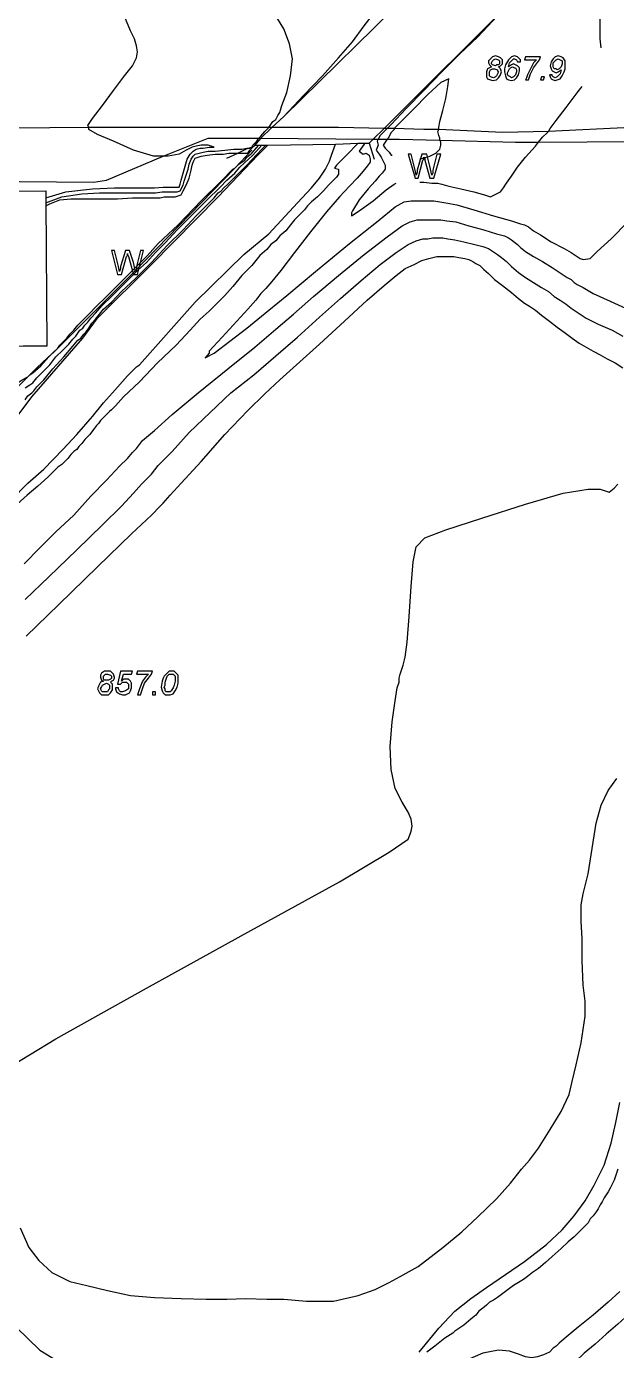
# Model space of a CAD drawing. Header units: feet. Extents: x -3749 to 15459, y 505 to 24761.
# Drawn here: x 4333 to 6705, y 11107 to 16435 of the extents above; entities that cross this region are included whole.
import ezdxf

# ---------------------------------------------------------------- set-up
doc = ezdxf.new("R2010")
doc.units = ezdxf.units.FT
for name, color, linetype in [('Buildings', 2, 'CONTINUOUS'), ('Streets', 4, 'CONTINUOUS'), ('Topo Lines', 6, 'CONTINUOUS'), ('Water', 5, 'CONTINUOUS')]:
    doc.layers.add(name, color=color, linetype=linetype)

msp = doc.modelspace()

# ---------------------------------------------------------------- linework, layer by layer
at = {"layer": 'Buildings'}
for points in [[(6203.2, 16272.9), (6195.2, 16268.9), (6187.2, 16264.9), (6183.2, 16252.9), (6183.2, 16244.9), (6183.2, 16232.9), (6187.2, 16224.9), (6199.2, 16220.9), (6207.2, 16216.9), (6223.2, 16220.9), (6231.2, 16228.9), (6239.2, 16240.9), (6243.2, 16252.9), (6239.2, 16264.9), (6231.2, 16272.9), (6239.2, 16276.9), (6243.2, 16280.9), (6247.2, 16284.9), (6247.2, 16292.9), (6247.2, 16300.9), (6239.2, 16308.9), (6231.2, 16312.9), (6219.2, 16316.9), (6207.2, 16312.9), (6199.2, 16304.9), (6191.2, 16296.9), (6191.2, 16288.9), (6195.2, 16280.9), (6203.2, 16272.9)], [(6203.2, 16288.9), (6207.2, 16296.9), (6211.2, 16300.9), (6219.2, 16304.9), (6231.2, 16300.9), (6235.2, 16296.9), (6235.2, 16292.9), (6235.2, 16284.9), (6231.2, 16280.9), (6223.2, 16280.9), (6219.2, 16276.9), (6207.2, 16280.9), (6203.2, 16284.9), (6203.2, 16288.9)], [(6271.2, 16272.9), (6275.2, 16288.9), (6279.2, 16292.9), (6287.2, 16300.9), (6291.2, 16304.9), (6295.2, 16304.9), (6303.2, 16300.9), (6307.2, 16292.9), (6319.2, 16292.9), (6319.2, 16300.9), (6311.2, 16308.9), (6307.2, 16312.9), (6295.2, 16316.9), (6283.2, 16312.9), (6271.2, 16300.9), (6259.2, 16280.9), (6255.2, 16264.9), (6255.2, 16252.9), (6259.2, 16236.9), (6263.2, 16224.9), (6271.2, 16220.9), (6283.2, 16216.9), (6295.2, 16220.9), (6303.2, 16228.9), (6311.2, 16240.9), (6315.2, 16256.9), (6315.2, 16268.9), (6307.2, 16276.9), (6299.2, 16280.9), (6291.2, 16284.9), (6283.2, 16280.9), (6271.2, 16272.9)], [(6339.2, 16220.9), (6351.2, 16220.9), (6359.2, 16244.9), (6371.2, 16268.9), (6383.2, 16284.9), (6395.2, 16300.9), (6399.2, 16312.9), (6339.2, 16312.9), (6335.2, 16300.9), (6383.2, 16300.9), (6371.2, 16288.9), (6363.2, 16272.9), (6347.2, 16240.9), (6343.2, 16228.9), (6339.2, 16220.9)], [(6435.2, 16240.9), (6439.2, 16232.9), (6443.2, 16224.9), (6451.2, 16220.9), (6459.2, 16216.9), (6467.2, 16220.9), (6479.2, 16224.9), (6487.2, 16236.9), (6495.2, 16252.9), (6499.2, 16264.9), (6499.2, 16280.9), (6499.2, 16296.9), (6491.2, 16308.9), (6483.2, 16312.9), (6471.2, 16316.9), (6459.2, 16312.9), (6451.2, 16304.9), (6443.2, 16292.9), (6439.2, 16276.9), (6443.2, 16264.9), (6447.2, 16256.9), (6455.2, 16252.9), (6463.2, 16248.9), (6471.2, 16252.9), (6483.2, 16260.9), (6479.2, 16244.9), (6471.2, 16236.9), (6467.2, 16232.9), (6459.2, 16228.9), (6451.2, 16232.9), (6447.2, 16236.9), (6447.2, 16240.9), (6435.2, 16240.9)], [(6451.2, 16280.9), (6451.2, 16288.9), (6459.2, 16296.9), (6463.2, 16300.9), (6471.2, 16304.9), (6479.2, 16300.9), (6487.2, 16296.9), (6487.2, 16284.9), (6483.2, 16272.9), (6475.2, 16264.9), (6467.2, 16260.9), (6463.2, 16264.9), (6455.2, 16264.9), (6451.2, 16272.9), (6451.2, 16280.9)], [(6195.2, 16244.9), (6195.2, 16252.9), (6199.2, 16260.9), (6207.2, 16264.9), (6215.2, 16264.9), (6227.2, 16260.9), (6227.2, 16256.9), (6231.2, 16252.9), (6227.2, 16244.9), (6223.2, 16236.9), (6219.2, 16232.9), (6211.2, 16228.9), (6199.2, 16232.9), (6195.2, 16236.9), (6195.2, 16244.9)], [(6267.2, 16248.9), (6271.2, 16256.9), (6275.2, 16264.9), (6279.2, 16268.9), (6287.2, 16272.9), (6295.2, 16268.9), (6299.2, 16268.9), (6303.2, 16260.9), (6303.2, 16252.9), (6299.2, 16240.9), (6291.2, 16232.9), (6283.2, 16228.9), (6279.2, 16232.9), (6271.2, 16236.9), (6267.2, 16240.9), (6267.2, 16248.9)], [(6399.2, 16220.9), (6411.2, 16220.9), (6415.2, 16232.9), (6403.2, 16232.9), (6399.2, 16220.9)], [(5239.2, 15936.9), (5171.2, 15865)], [(5895.2, 15825), (5907.2, 15825), (5927.2, 15897), (5931.2, 15901), (5931.2, 15909), (5935.2, 15905), (5935.2, 15897), (5955.2, 15825), (5971.2, 15825), (5999.2, 15920.9), (5983.2, 15920.9), (5967.2, 15857), (5967.2, 15845), (5963.2, 15837), (5955.2, 15873), (5943.2, 15920.9), (5923.2, 15920.9), (5903.2, 15857), (5903.2, 15849), (5899.2, 15837), (5895.2, 15857), (5879.2, 15920.9), (5867.2, 15920.9), (5895.2, 15825)], [(5171.2, 15865), (4767.2, 15449), (4459.2, 15141)], [(4411.2, 15733), (4415.2, 15149), (4319.2, 15149), (4231.2, 15145), (4051.2, 15145), (4051.2, 15233), (4051.2, 15509), (4059.2, 15769), (4411.2, 15773), (4411.2, 15733)], [(4699.2, 15437), (4715.2, 15437), (4735.2, 15509), (4739.2, 15513), (4739.2, 15521), (4739.2, 15517), (4743.2, 15509), (4763.2, 15437), (4779.2, 15437), (4803.2, 15533), (4791.2, 15533), (4775.2, 15469), (4775.2, 15457), (4771.2, 15449), (4763.2, 15485), (4747.2, 15533), (4731.2, 15533), (4711.2, 15469), (4711.2, 15461), (4707.2, 15449), (4703.2, 15469), (4687.2, 15533), (4675.2, 15533), (4699.2, 15437)], [(4459.2, 15141), (4375.2, 15061), (4347.2, 15033)], [(4347.2, 15033), (4195.2, 14881)], [(4643.2, 13801), (4631.2, 13797), (4627.2, 13789), (4623.2, 13781), (4619.2, 13769), (4623.2, 13761), (4627.2, 13753), (4635.2, 13745), (4647.2, 13745), (4663.2, 13745), (4671.2, 13753), (4679.2, 13765), (4679.2, 13777), (4679.2, 13789), (4671.2, 13797), (4675.2, 13801), (4683.2, 13805), (4687.2, 13813), (4687.2, 13817), (4683.2, 13829), (4679.2, 13833), (4671.2, 13841), (4659.2, 13841), (4647.2, 13841), (4635.2, 13833), (4631.2, 13825), (4631.2, 13817), (4635.2, 13805), (4643.2, 13801)], [(4643.2, 13817), (4643.2, 13821), (4651.2, 13829), (4659.2, 13829), (4671.2, 13825), (4675.2, 13821), (4675.2, 13817), (4675.2, 13813), (4671.2, 13809), (4663.2, 13805), (4655.2, 13805), (4647.2, 13805), (4643.2, 13809), (4643.2, 13817)], [(4691.2, 13773), (4691.2, 13769), (4695.2, 13757), (4707.2, 13749), (4719.2, 13745), (4731.2, 13745), (4739.2, 13749), (4747.2, 13753), (4751.2, 13761), (4755.2, 13773), (4755.2, 13781), (4755.2, 13793), (4751.2, 13801), (4743.2, 13809), (4731.2, 13809), (4723.2, 13809), (4715.2, 13801), (4723.2, 13829), (4755.2, 13829), (4759.2, 13841), (4711.2, 13841), (4699.2, 13789), (4711.2, 13789), (4719.2, 13797), (4727.2, 13797), (4735.2, 13797), (4739.2, 13793), (4743.2, 13789), (4743.2, 13781), (4743.2, 13769), (4731.2, 13761), (4719.2, 13757), (4711.2, 13757), (4707.2, 13761), (4703.2, 13769), (4703.2, 13773), (4691.2, 13773)], [(4779.2, 13745), (4791.2, 13745), (4799.2, 13769), (4807.2, 13793), (4823.2, 13813), (4835.2, 13829), (4839.2, 13841), (4779.2, 13841), (4775.2, 13829), (4823.2, 13829), (4811.2, 13817), (4799.2, 13801), (4787.2, 13769), (4783.2, 13757), (4779.2, 13745)], [(4875.2, 13777), (4879.2, 13761), (4883.2, 13753), (4891.2, 13745), (4903.2, 13745), (4911.2, 13745), (4923.2, 13749), (4931.2, 13761), (4939.2, 13777), (4943.2, 13793), (4943.2, 13809), (4943.2, 13825), (4935.2, 13833), (4927.2, 13841), (4919.2, 13841), (4907.2, 13841), (4899.2, 13833), (4887.2, 13821), (4883.2, 13813), (4879.2, 13801), (4875.2, 13777)], [(4887.2, 13777), (4891.2, 13785), (4891.2, 13797), (4895.2, 13809), (4899.2, 13821), (4907.2, 13829), (4915.2, 13829), (4923.2, 13829), (4927.2, 13825), (4931.2, 13821), (4931.2, 13813), (4931.2, 13801), (4927.2, 13785), (4923.2, 13773), (4915.2, 13761), (4911.2, 13757), (4903.2, 13757), (4895.2, 13757), (4891.2, 13761), (4891.2, 13769), (4887.2, 13777)], [(4631.2, 13769), (4635.2, 13777), (4639.2, 13785), (4647.2, 13789), (4655.2, 13793), (4663.2, 13789), (4667.2, 13785), (4667.2, 13777), (4667.2, 13769), (4663.2, 13765), (4659.2, 13757), (4647.2, 13757), (4639.2, 13757), (4635.2, 13761), (4631.2, 13769)], [(4839.2, 13745), (4851.2, 13745), (4851.2, 13757), (4839.2, 13757), (4839.2, 13745)]]:
    msp.add_lwpolyline(points, dxfattribs=at)
at = {"layer": 'Streets'}
for points in [[(5875.2, 16572.9), (5367.2, 16072.9)], [(5771.2, 16024.9), (6295.2, 16548.9), (6299.2, 16552.9)], [(5367.2, 16072.9), (5319.2, 16028.9)], [(4583.2, 16028.9), (4111.2, 16024.9)], [(5307.2, 16028.9), (5039.2, 16028.9), (4583.2, 16028.9)], [(4883.2, 15913), (5063.2, 15984.9), (5159.2, 15984.9)], [(5159.2, 15984.9), (5267.2, 15984.9)], [(5275.2, 15984.9), (5247.2, 15952.9)], [(5267.2, 15984.9), (5275.2, 15984.9)], [(5319.2, 16028.9), (5275.2, 15984.9)], [(5275.2, 15984.9), (5727.2, 15980.9)], [(5319.2, 16028.9), (5307.2, 16028.9)], [(5771.2, 16024.9), (5587.2, 16028.9), (5319.2, 16028.9)], [(5711.2, 15964.9), (5727.2, 15980.9), (5771.2, 16024.9)], [(5783.2, 16024.9), (5771.2, 16024.9)], [(5811.2, 16024.9), (5783.2, 16024.9)], [(5991.2, 16020.9), (5931.2, 16020.9), (5811.2, 16024.9)], [(6431.2, 16012.9), (6247.2, 16008.9), (5991.2, 16020.9)], [(7067.2, 16020.9), (6763.2, 16028.9), (6431.2, 16012.9)], [(5183.2, 15924.9), (5223.2, 15944.9), (5239.2, 15948.9), (5247.2, 15952.9)], [(5247.2, 15952.9), (5251.2, 15956.9)], [(5251.2, 15956.9), (5267.2, 15956.9)], [(5267.2, 15956.9), (5279.2, 15956.9)], [(5279.2, 15956.9), (5295.2, 15956.9)], [(5295.2, 15956.9), (5303.2, 15956.9), (5575.2, 15960.9), (5667.2, 15964.9), (5695.2, 15964.9)], [(5695.2, 15964.9), (5711.2, 15964.9)], [(5711.2, 15964.9), (5731.2, 15901)], [(5727.2, 15980.9), (5747.2, 15980.9)], [(5747.2, 15980.9), (5783.2, 15980.9)], [(5783.2, 15980.9), (5831.2, 15980.9), (5995.2, 15976.9)], [(5995.2, 15976.9), (6299.2, 15968.9), (6391.2, 15968.9)], [(6391.2, 15968.9), (6979.2, 15972.9), (7031.2, 15972.9), (7279.2, 15972.9), (7339.2, 15968.9), (7371.2, 15960.9), (7419.2, 15928.9), (7455.2, 15889), (7627.2, 15625)], [(4059.2, 15809), (4155.2, 15813), (4603.2, 15809), (4655.2, 15817), (4883.2, 15913)], [(5139.2, 15905), (5183.2, 15924.9)]]:
    msp.add_lwpolyline(points, dxfattribs=at)
at = {"layer": 'Topo Lines'}
for points in [[(5307.2, 16028.9), (5315.2, 16040.9), (5323.2, 16052.9), (5335.2, 16060.9), (5343.2, 16076.9), (5351.2, 16088.9), (5359.2, 16116.9), (5379.2, 16168.9), (5395.2, 16236.9), (5403.2, 16304.9), (5391.2, 16364.9), (5367.2, 16424.9), (5331.2, 16484.9), (5295.2, 16552.9), (5259.2, 16616.9), (5231.2, 16668.9), (5211.2, 16704.9), (5203.2, 16720.9), (5199.2, 16732.9), (5203.2, 16732.9)], [(4583.2, 16028.9), (4579.2, 16036.9), (4599.2, 16064.9), (4639.2, 16116.9), (4683.2, 16176.9), (4727.2, 16236.9), (4759.2, 16276.9), (4775.2, 16308.9), (4779.2, 16332.9), (4775.2, 16356.9), (4767.2, 16384.9), (4751.2, 16416.9), (4735.2, 16456.9), (4715.2, 16500.9), (4691.2, 16548.9), (4659.2, 16604.9), (4623.2, 16656.9), (4595.2, 16696.9), (4583.2, 16720.9), (4591.2, 16728.9)], [(5367.2, 16072.9), (5447.2, 16156.9), (5523.2, 16236.9), (5587.2, 16308.9), (5643.2, 16372.9), (5691.2, 16436.9), (5743.2, 16504.9), (5791.2, 16568.9), (5831.2, 16616.9)], [(6295.2, 16548.9), (6259.2, 16512.9), (6207.2, 16456.9), (6147.2, 16392.9), (6075.2, 16324.9), (6003.2, 16252.9), (5931.2, 16176.9), (5859.2, 16104.9), (5799.2, 16040.9), (5783.2, 16024.9)], [(6643.2, 16348.9), (6639.2, 16384.9), (6639.2, 16432.9), (6639.2, 16480.9), (6639.2, 16516.9), (6639.2, 16540.9), (6647.2, 16548.9)], [(5995.2, 16052.9), (6007.2, 16096.9), (6019.2, 16144.9), (6027.2, 16192.9), (6031.2, 16224.9), (5999.2, 16208.9), (5947.2, 16160.9), (5887.2, 16100.9), (5835.2, 16048.9), (5811.2, 16024.9)], [(6431.2, 16012.9), (6439.2, 16024.9), (6463.2, 16056.9), (6503.2, 16108.9), (6551.2, 16172.9), (6567.2, 16192.9)], [(5991.2, 16020.9), (5991.2, 16028.9), (5995.2, 16052.9)], [(4883.2, 15913), (4843.2, 15913), (4763.2, 15936.9), (4683.2, 15972.9), (4619.2, 16000.9), (4583.2, 16020.9), (4583.2, 16028.9)], [(5239.2, 15948.9), (5243.2, 15956.9), (5259.2, 15972.9), (5267.2, 15984.9)], [(5267.2, 15984.9), (5275.2, 15992.9), (5291.2, 16012.9), (5303.2, 16024.9), (5307.2, 16028.9)], [(5783.2, 16024.9), (5755.2, 15996.9), (5747.2, 15980.9)], [(5811.2, 16024.9), (5811.2, 16020.9), (5799.2, 16008.9), (5787.2, 15984.9), (5783.2, 15980.9)], [(5995.2, 15976.9), (5995.2, 15984.9), (5991.2, 15996.9), (5987.2, 16012.9), (5991.2, 16020.9)], [(6391.2, 15968.9), (6407.2, 15988.9), (6427.2, 16008.9), (6431.2, 16012.9)], [(5667.2, 15964.9), (5619.2, 15916.9), (5579.2, 15877), (5571.2, 15865), (5587.2, 15861), (5587.2, 15841), (5579.2, 15829), (5563.2, 15813), (5547.2, 15797), (5527.2, 15773), (5503.2, 15749), (5479.2, 15729), (5463.2, 15713), (5451.2, 15697), (5439.2, 15685), (5427.2, 15673), (5411.2, 15657), (5395.2, 15637), (5375.2, 15613), (5351.2, 15593), (5335.2, 15573), (5315.2, 15557), (5299.2, 15537), (5271.2, 15513), (5239.2, 15473), (5199.2, 15433), (5163.2, 15389), (5131.2, 15353), (5099.2, 15321), (5067.2, 15289), (5031.2, 15257), (4991.2, 15213), (4935.2, 15153), (4859.2, 15081), (4787.2, 15005), (4723.2, 14945), (4691.2, 14909), (4675.2, 14893), (4667.2, 14885), (4651.2, 14869), (4643.2, 14861), (4631.2, 14849), (4623.2, 14837), (4615.2, 14829), (4603.2, 14813), (4587.2, 14793), (4575.2, 14781), (4567.2, 14773), (4555.2, 14757), (4543.2, 14745), (4535.2, 14733), (4523.2, 14725), (4511.2, 14713), (4499.2, 14697), (4487.2, 14685), (4475.2, 14673), (4459.2, 14661), (4443.2, 14645), (4419.2, 14621), (4379.2, 14585), (4335.2, 14549), (4295.2, 14513)], [(4327.2, 14933), (4339.2, 14949), (4355.2, 14961), (4363.2, 14969), (4375.2, 14985), (4403.2, 15013), (4439.2, 15057), (4483.2, 15105), (4519.2, 15149), (4539.2, 15173), (4551.2, 15181), (4563.2, 15197), (4571.2, 15205), (4583.2, 15221), (4595.2, 15241), (4611.2, 15257), (4627.2, 15277), (4643.2, 15297), (4675.2, 15325), (4715.2, 15369), (4771.2, 15421), (4835.2, 15485), (4899.2, 15553), (4963.2, 15617), (5015.2, 15673), (5059.2, 15717), (5087.2, 15745), (5103.2, 15765), (5115.2, 15773), (5127.2, 15785), (5143.2, 15801), (5175.2, 15833), (5219.2, 15877), (5279.2, 15940.9), (5295.2, 15956.9)], [(4327.2, 14981), (4347.2, 14993), (4359.2, 15001), (4375.2, 15021), (4399.2, 15045), (4427.2, 15073), (4451.2, 15105), (4479.2, 15133), (4503.2, 15157), (4519.2, 15177), (4531.2, 15189), (4539.2, 15201), (4547.2, 15213), (4559.2, 15221), (4567.2, 15233), (4579.2, 15245), (4591.2, 15261), (4611.2, 15281), (4639.2, 15313), (4675.2, 15349), (4711.2, 15385), (4747.2, 15421), (4779.2, 15453), (4815.2, 15485), (4851.2, 15525), (4891.2, 15565), (4939.2, 15617), (4999.2, 15677), (5059.2, 15737), (5111.2, 15789), (5139.2, 15817), (5171.2, 15845), (5191.2, 15869), (5243.2, 15916.9), (5279.2, 15956.9)], [(4411.2, 15745), (4491.2, 15769), (4599.2, 15781), (4687.2, 15785), (4743.2, 15785), (4767.2, 15785), (4787.2, 15785), (4815.2, 15785), (4847.2, 15785), (4883.2, 15789), (4915.2, 15789), (4935.2, 15789), (4947.2, 15789), (4951.2, 15801), (4955.2, 15817), (4963.2, 15845), (4971.2, 15873), (4979.2, 15901), (4991.2, 15920.9), (5003.2, 15932.9), (5015.2, 15940.9), (5031.2, 15944.9), (5043.2, 15944.9), (5067.2, 15948.9), (5087.2, 15948.9), (5063.2, 15956.9), (5035.2, 15956.9), (5015.2, 15952.9), (4999.2, 15948.9), (4975.2, 15936.9), (4947.2, 15920.9), (4903.2, 15913), (4883.2, 15913)], [(4475.2, 15749), (4555.2, 15761), (4627.2, 15765), (4687.2, 15765), (4735.2, 15765), (4771.2, 15765), (4791.2, 15765), (4811.2, 15765), (4827.2, 15765), (4851.2, 15765), (4879.2, 15769), (4903.2, 15769), (4919.2, 15769), (4939.2, 15769), (4951.2, 15773), (4963.2, 15797), (4967.2, 15813), (4975.2, 15837), (4983.2, 15861), (4987.2, 15881), (4995.2, 15901), (5003.2, 15913), (5011.2, 15920.9), (5027.2, 15924.9), (5043.2, 15928.9), (5063.2, 15932.9), (5091.2, 15932.9), (5131.2, 15936.9), (5167.2, 15940.9), (5199.2, 15940.9), (5219.2, 15944.9), (5223.2, 15944.9)], [(5695.2, 15964.9), (5691.2, 15960.9), (5671.2, 15932.9), (5687.2, 15920.9), (5699.2, 15924.9), (5711.2, 15916.9), (5715.2, 15901), (5715.2, 15889), (5703.2, 15873), (5687.2, 15853), (5663.2, 15825), (5631.2, 15793), (5591.2, 15749), (5539.2, 15689), (5475.2, 15609), (5411.2, 15525), (5355.2, 15453), (5319.2, 15409), (5295.2, 15381), (5275.2, 15361), (5255.2, 15333), (5223.2, 15297), (5179.2, 15249), (5119.2, 15185), (5067.2, 15129), (5067.2, 15121)], [(5171.2, 15865), (5187.2, 15881), (5199.2, 15889), (5211.2, 15897), (5219.2, 15909), (5239.2, 15924.9), (5267.2, 15956.9)], [(5183.2, 15924.9), (5187.2, 15924.9), (5203.2, 15924.9), (5223.2, 15924.9), (5231.2, 15936.9), (5251.2, 15956.9)], [(5223.2, 15944.9), (5231.2, 15944.9), (5239.2, 15948.9)], [(5747.2, 15980.9), (5743.2, 15972.9), (5747.2, 15956.9), (5739.2, 15936.9), (5751.2, 15920.9), (5759.2, 15909), (5767.2, 15893), (5775.2, 15877), (5775.2, 15861), (5763.2, 15845), (5751.2, 15833), (5735.2, 15813), (5707.2, 15781), (5671.2, 15737), (5643.2, 15693), (5639.2, 15685)], [(5783.2, 15980.9), (5775.2, 15968.9), (5767.2, 15956.9), (5775.2, 15944.9), (5791.2, 15928.9), (5799.2, 15916.9), (5803.2, 15916.9)], [(5915.2, 15901), (5927.2, 15905), (5955.2, 15913), (5979.2, 15924.9), (5995.2, 15940.9), (5999.2, 15956.9), (5999.2, 15968.9), (5995.2, 15976.9)], [(6223.2, 15761), (6239.2, 15769), (6251.2, 15785), (6263.2, 15805), (6283.2, 15833), (6307.2, 15869), (6339.2, 15909), (6379.2, 15952.9), (6391.2, 15968.9)], [(6523.2, 15525), (6535.2, 15517), (6559.2, 15501), (6571.2, 15497), (6599.2, 15501), (6627.2, 15529), (6683.2, 15581), (6751.2, 15649), (6827.2, 15737), (6907.2, 15825), (6979.2, 15909), (7031.2, 15972.9), (7031.2, 15972.9)], [(4411.2, 15713), (4427.2, 15721), (4467.2, 15737), (4511.2, 15741), (4567.2, 15741), (4631.2, 15741), (4699.2, 15741), (4759.2, 15745), (4799.2, 15745), (4823.2, 15745), (4843.2, 15745), (4855.2, 15745), (4871.2, 15745), (4887.2, 15749), (4903.2, 15749), (4919.2, 15749), (4931.2, 15749), (4955.2, 15757), (4963.2, 15773), (4975.2, 15797), (4987.2, 15825), (4995.2, 15857), (4999.2, 15877), (5003.2, 15889), (5011.2, 15905), (5035.2, 15913), (5059.2, 15916.9), (5091.2, 15920.9), (5123.2, 15920.9), (5147.2, 15924.9), (5171.2, 15924.9), (5183.2, 15924.9)], [(4723.2, 15417), (4751.2, 15445), (4779.2, 15473), (4791.2, 15485), (4799.2, 15493), (4819.2, 15513), (4863.2, 15561), (4943.2, 15637), (5035.2, 15733), (5115.2, 15813), (5163.2, 15861), (5171.2, 15865)], [(5639.2, 15685), (5639.2, 15673), (5671.2, 15693), (5727.2, 15733), (5779.2, 15777), (5811.2, 15801), (5819.2, 15805)], [(5915.2, 15809), (5931.2, 15809), (5963.2, 15805), (5987.2, 15805), (6003.2, 15801), (6031.2, 15793), (6079.2, 15781), (6131.2, 15769), (6175.2, 15757), (6199.2, 15749), (6215.2, 15757), (6223.2, 15761)], [(4411.2, 15725), (4475.2, 15749)], [(5067.2, 15121), (5051.2, 15101), (5087.2, 15121), (5151.2, 15169), (5219.2, 15221), (5263.2, 15257), (5307.2, 15293), (5379.2, 15353), (5495.2, 15449), (5631.2, 15561), (5747.2, 15653), (5815.2, 15709), (5851.2, 15729), (5879.2, 15733), (5907.2, 15733), (5943.2, 15733), (5971.2, 15733), (5995.2, 15729), (6019.2, 15725), (6063.2, 15717), (6131.2, 15697), (6211.2, 15673), (6283.2, 15653), (6319.2, 15641), (6335.2, 15637), (6351.2, 15629), (6371.2, 15613), (6399.2, 15597), (6443.2, 15569), (6495.2, 15541)], [(4323.2, 14273), (4387.2, 14337), (4451.2, 14401), (4523.2, 14469), (4591.2, 14545), (4655.2, 14609), (4707.2, 14665), (4739.2, 14697), (4759.2, 14721), (4775.2, 14737), (4799.2, 14769), (4847.2, 14809), (4919.2, 14873), (5023.2, 14961), (5143.2, 15057), (5251.2, 15145), (5335.2, 15217), (5407.2, 15277), (5487.2, 15349), (5587.2, 15433), (5691.2, 15517), (5783.2, 15589), (5843.2, 15633), (5875.2, 15649), (5903.2, 15657), (5927.2, 15657), (5955.2, 15657), (5979.2, 15657), (5999.2, 15657), (6023.2, 15653), (6059.2, 15649), (6111.2, 15633), (6171.2, 15617), (6223.2, 15601), (6255.2, 15593), (6271.2, 15585), (6283.2, 15577), (6307.2, 15557), (6319.2, 15545), (6339.2, 15529), (6371.2, 15509), (6407.2, 15489), (6447.2, 15465), (6483.2, 15441), (6507.2, 15425), (6523.2, 15417), (6535.2, 15405), (6547.2, 15397), (6571.2, 15385), (6611.2, 15361), (6679.2, 15329), (6759.2, 15293)], [(4327.2, 14129), (4423.2, 14221), (4535.2, 14329), (4639.2, 14429), (4715.2, 14505), (4763.2, 14557), (4795.2, 14593), (4815.2, 14613), (4835.2, 14633), (4863.2, 14669), (4919.2, 14725), (4987.2, 14801), (5071.2, 14881), (5155.2, 14961), (5247.2, 15033), (5335.2, 15109), (5423.2, 15185), (5511.2, 15265), (5595.2, 15341), (5679.2, 15413), (5755.2, 15477), (5819.2, 15525), (5867.2, 15557), (5899.2, 15573), (5927.2, 15581), (5947.2, 15581), (5967.2, 15585), (5987.2, 15585), (6007.2, 15585), (6027.2, 15581), (6055.2, 15577), (6091.2, 15569), (6135.2, 15557), (6167.2, 15549), (6191.2, 15541), (6203.2, 15533), (6215.2, 15525), (6227.2, 15517), (6243.2, 15505), (6263.2, 15489), (6283.2, 15469), (6311.2, 15445), (6339.2, 15425), (6371.2, 15405), (6403.2, 15385), (6431.2, 15369), (6455.2, 15349), (6479.2, 15333), (6503.2, 15317), (6523.2, 15301), (6547.2, 15285), (6583.2, 15261), (6631.2, 15237), (6687.2, 15213), (6731.2, 15189)], [(4331.2, 13981), (4463.2, 14109), (4619.2, 14261), (4755.2, 14393), (4835.2, 14469), (4871.2, 14505), (4883.2, 14517), (4911.2, 14549), (4955.2, 14597), (5035.2, 14685), (5131.2, 14793), (5223.2, 14889), (5291.2, 14957), (5351.2, 15013), (5419.2, 15073), (5511.2, 15157), (5611.2, 15249), (5703.2, 15333), (5771.2, 15393), (5819.2, 15433), (5855.2, 15461), (5891.2, 15477), (5923.2, 15493), (5951.2, 15501), (5967.2, 15505), (5983.2, 15509), (5995.2, 15509), (6011.2, 15509), (6031.2, 15509), (6051.2, 15509), (6071.2, 15505), (6095.2, 15501), (6111.2, 15497), (6127.2, 15489), (6139.2, 15481), (6155.2, 15473), (6171.2, 15457), (6191.2, 15441), (6215.2, 15417), (6247.2, 15393), (6283.2, 15365), (6311.2, 15341), (6335.2, 15321), (6355.2, 15309), (6379.2, 15293), (6403.2, 15273), (6435.2, 15249), (6467.2, 15225), (6495.2, 15205), (6527.2, 15181), (6555.2, 15161), (6583.2, 15145), (6611.2, 15129), (6639.2, 15113), (6667.2, 15097), (6699.2, 15081), (6731.2, 15061)], [(6495.2, 15541), (6523.2, 15525)], [(4459.2, 15141), (4467.2, 15153), (4475.2, 15161), (4495.2, 15181), (4507.2, 15197), (4523.2, 15213), (4539.2, 15233), (4555.2, 15249), (4567.2, 15261), (4587.2, 15281), (4611.2, 15305), (4655.2, 15349), (4707.2, 15401), (4723.2, 15417)], [(4347.2, 15033), (4359.2, 15041), (4391.2, 15069), (4423.2, 15105), (4451.2, 15133), (4459.2, 15141)], [(4195.2, 14881), (4207.2, 14901), (4243.2, 14937), (4271.2, 14969), (4291.2, 14993), (4303.2, 15005), (4315.2, 15013), (4339.2, 15025), (4347.2, 15033)], [(4239.2, 12233), (4451.2, 12361), (4815.2, 12565), (5235.2, 12797), (5591.2, 12993), (5791.2, 13113), (5867.2, 13165), (5875.2, 13185), (5879.2, 13197), (5883.2, 13217), (5879.2, 13245), (5867.2, 13273), (5843.2, 13313), (5815.2, 13369), (5799.2, 13445), (5795.2, 13537), (5803.2, 13637), (5815.2, 13721), (5823.2, 13773), (5831.2, 13797), (5831.2, 13813), (5835.2, 13829), (5839.2, 13841), (5843.2, 13853), (5847.2, 13865), (5855.2, 13897), (5863.2, 13957), (5871.2, 14061), (5879.2, 14181), (5887.2, 14281), (5899.2, 14341), (5935.2, 14377), (6019.2, 14409), (6163.2, 14457), (6339.2, 14513), (6491.2, 14557), (6591.2, 14573), (6639.2, 14573), (6663.2, 14565), (6675.2, 14561), (6695.2, 14577), (6711.2, 14593)], [(6711.2, 11837), (6703.2, 11813), (6695.2, 11793), (6687.2, 11777), (6679.2, 11761), (6671.2, 11745), (6663.2, 11733), (6655.2, 11721), (6647.2, 11705), (6639.2, 11693), (6631.2, 11677), (6623.2, 11665), (6611.2, 11649), (6599.2, 11637), (6591.2, 11621), (6579.2, 11609), (6567.2, 11597), (6551.2, 11581), (6547.2, 11577)], [(6547.2, 11577), (6535.2, 11565), (6511.2, 11545), (6483.2, 11517)], [(6483.2, 11517), (6447.2, 11485), (6419.2, 11461), (6391.2, 11437), (6367.2, 11421), (6347.2, 11405), (6331.2, 11393), (6311.2, 11381), (6291.2, 11369), (6275.2, 11357), (6259.2, 11345), (6243.2, 11333), (6227.2, 11321), (6211.2, 11309), (6195.2, 11301), (6183.2, 11289), (6167.2, 11277), (6151.2, 11265), (6139.2, 11249), (6119.2, 11233), (6091.2, 11209), (6055.2, 11185), (6047.2, 11177)], [(6855.2, 11353), (6843.2, 11337), (6819.2, 11313), (6791.2, 11285), (6755.2, 11253), (6711.2, 11213), (6663.2, 11173), (6619.2, 11133), (6575.2, 11097), (6539.2, 11061), (6503.2, 11029), (6463.2, 10997), (6423.2, 10969), (6391.2, 10945), (6371.2, 10929), (6355.2, 10921), (6343.2, 10913), (6327.2, 10905), (6307.2, 10897), (6287.2, 10885)], [(6719.2, 11345), (6671.2, 11301), (6611.2, 11249), (6551.2, 11201), (6503.2, 11161), (6475.2, 11137), (6463.2, 11125), (6451.2, 11117), (6435.2, 11101), (6411.2, 11089), (6387.2, 11081), (6363.2, 11077), (6339.2, 11081), (6311.2, 11093), (6275.2, 11105), (6231.2, 11109), (6167.2, 11097), (6087.2, 11061), (6003.2, 11013), (5935.2, 10969), (5895.2, 10941)], [(6047.2, 11177), (6015.2, 11157), (5975.2, 11125), (5943.2, 11101)]]:
    msp.add_lwpolyline(points, dxfattribs=at)
at = {"layer": 'Water'}
for points in [[(4271.2, 14529), (4339.2, 14597), (4403.2, 14653), (4479.2, 14733), (4535.2, 14793), (4599.2, 14865), (4643.2, 14921), (4679.2, 14961), (4739.2, 15029), (4775.2, 15065), (4787.2, 15073), (5011.2, 15325), (5207.2, 15517), (5307.2, 15601), (5423.2, 15725), (5479.2, 15785), (5511.2, 15825), (5535.2, 15861), (5551.2, 15893), (5559.2, 15916.9), (5575.2, 15960.9)], [(4295.2, 14865), (4355.2, 14945), (4559.2, 15181), (4619.2, 15261), (4835.2, 15477), (5103.2, 15749), (5263.2, 15916.9), (5303.2, 15956.9)], [(4307.2, 11601), (4343.2, 11521), (4383.2, 11469), (4435.2, 11421), (4507.2, 11385), (4575.2, 11369), (4659.2, 11349), (4751.2, 11329), (4847.2, 11321), (4955.2, 11317), (5055.2, 11313), (5139.2, 11313), (5215.2, 11317), (5299.2, 11313), (5367.2, 11313), (5459.2, 11305), (5543.2, 11305), (5567.2, 11305), (5667.2, 11329), (5735.2, 11353), (5791.2, 11381), (5835.2, 11405), (5907.2, 11445), (6007.2, 11521), (6083.2, 11585), (6147.2, 11645), (6223.2, 11717), (6279.2, 11781), (6323.2, 11837), (6355.2, 11873), (6391.2, 11921), (6439.2, 11997), (6483.2, 12069), (6515.2, 12137), (6527.2, 12189), (6543.2, 12257), (6563.2, 12345), (6579.2, 12453), (6579.2, 12513), (6571.2, 12577), (6567.2, 12677), (6567.2, 12765), (6563.2, 12833), (6563.2, 12901), (6571.2, 12945), (6583.2, 12993), (6591.2, 13025), (6611.2, 13153), (6623.2, 13229), (6643.2, 13301), (6671.2, 13361), (6707.2, 13409)], [(6683.2, 11941), (6703.2, 12025), (6719.2, 12105)], [(5911.2, 11101), (5991.2, 11197), (6055.2, 11265), (6119.2, 11317), (6183.2, 11361), (6259.2, 11413), (6335.2, 11465), (6423.2, 11533), (6487.2, 11593), (6535.2, 11649), (6579.2, 11709), (6615.2, 11773), (6655.2, 11853), (6683.2, 11941)], [(4291.2, 11201), (4387.2, 11109), (4483.2, 11049)]]:
    msp.add_lwpolyline(points, dxfattribs=at)

doc.saveas('drawing.dxf')
